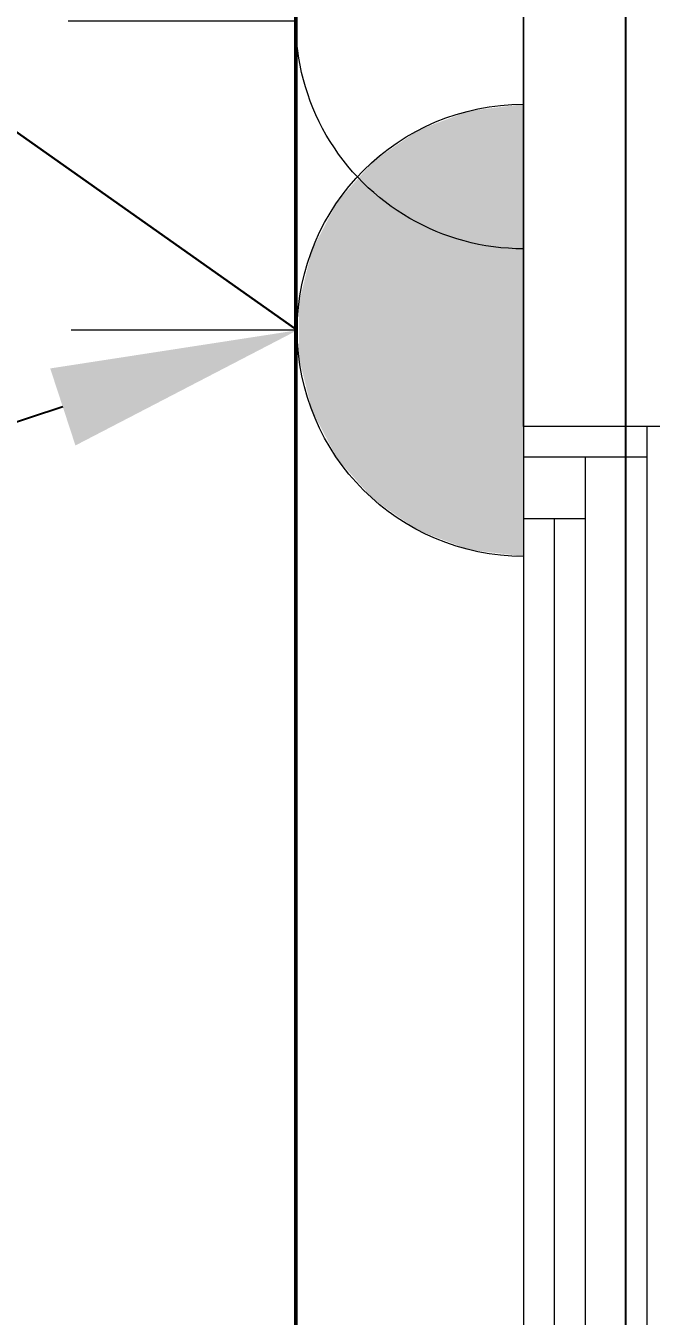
# Model space of a CAD drawing. Header units: metres. Extents: x 75097 to 220762, y -1557923 to -1361206.
# Drawn here: x 114527 to 115034, y -1446518 to -1445471 of the extents above; entities that cross this region are included whole.
import ezdxf
from ezdxf import colors
from ezdxf.entities.mleader import LeaderData, LeaderLine
from ezdxf.math import Vec2, Vec3

# ---------------------------------------------------------------- set-up
doc = ezdxf.new("R2010")
doc.units = ezdxf.units.M
doc.layers.get('0').update_dxf_attribs({"lineweight": 0})
for name, color, linetype, lineweight in [('A-100 - Copy$0$Aluminum', 8, 'Continuous', 0), ('A-100 - Copy$0$Walls', 8, 'Continuous', 0), ('E-LG', 245, 'Continuous', 30)]:
    doc.layers.add(name, color=color, linetype=linetype, lineweight=lineweight)
doc.layers.add('A-100 - Copy$0$axes', color=8, linetype='Continuous')
doc.layers.add('E-POWR', color=7, linetype='Continuous', lineweight=9, true_color=0x4e7e3e)
doc.styles.get("Standard").update_dxf_attribs({"font": 'GOTHIC.TTF'})

# ---------------------------------------------------------------- blocks, each defined once
blk = doc.blocks.new('NORMAL SOCKET')
at = {"layer": 'E-POWR'}
for p, q in [((0, 307.7), (0, 615.4)), ((-307.7, 0), (307.7, 0))]:
    blk.add_line(p, q, dxfattribs=at)
blk.add_ellipse((0, 0), major_axis=(32.8, 305.9), ratio=1, start_param=4.81904, end_param=7.960633, dxfattribs=at)
blk = doc.blocks.new('GI-041_dwg_UPS-E-SKT1-3902843-GI-041')
at = {"layer": 'E-POWR'}
blk.add_hatch(color=256, dxfattribs=at).paths.add_polyline_path([(-0.1987, -0.0005), (0.1987, -0.0005), (0.1929, 0.0471), (0.176, 0.0919), (0.1487, 0.1313), (0.1129, 0.1631), (0.0705, 0.1853), (0.024, 0.1968), (-0.024, 0.1968), (-0.0705, 0.1853), (-0.1129, 0.1631), (-0.1487, 0.1313), (-0.176, 0.0919), (-0.1929, 0.0471)], flags=0)
for p, q in [((0, 0.1983), (0, 0.397)), ((-0.1987, -0.0005), (0.1987, -0.0005)), ((-0.1473, -0.0005), (0.1473, -0.0005))]:
    blk.add_line(p, q, dxfattribs=at)
blk.add_arc((0, -0.0005), 0.1987, 360, 180, dxfattribs=at)
blk = doc.blocks.new('A-100 - Copy')
at = {"layer": 'A-100 - Copy$0$Aluminum'}
for p, q in [((114930.3, -1445796.4, 2.4), (114930.3, -1447596.4, 2.4)), ((115030.3, -1445796.4, 2.4), (115030.3, -1447596.4, 2.4)), ((115030.3, -1445821.4, 2.4), (114930.3, -1445821.4, 2.4)), ((114980.3, -1445821.4, 2.4), (114980.3, -1447571.4, 2.4)), ((114980.3, -1445871.4, 2.4), (114930.3, -1445871.4, 2.4)), ((114955.3, -1445871.4, 2.4), (114955.3, -1447521.4, 2.4))]:
    blk.add_line(p, q, dxfattribs=at)
at = {"layer": 'A-100 - Copy$0$axes'}
blk.add_line((115013.3, -1477297.4, 0), (115013.3, -1366771.9, 0), dxfattribs=at)
at = {"layer": 'A-100 - Copy$0$Walls'}
for p, q in [((114930.3, -1445796.4, 2.4), (114930.3, -1444747.7, 2.4)), ((115130.3, -1445796.4, 1.2), (114930.3, -1445796.4, 1.2))]:
    blk.add_line(p, q, dxfattribs=at)

msp = doc.modelspace()

# ---------------------------------------------------------------- linework, layer by layer
at = {"layer": 'E-LG', "color": 1, "elevation": 2.4}
msp.add_lwpolyline([(114746.9, -1445718.4), (114465.1, -1445519.4), (114465.1, -1443721.5), (114746.9, -1443626.4), (114468.8, -1443605.6), (106420.1, -1443605.6), (106420.1, -1441071.6), (106200.3, -1440914.3), (106022.5, -1441055.5), (101024.5, -1441055.5), (101024.5, -1441865.8), (100243.2, -1441753.2), (100440.7, -1441943.9), (100440.7, -1443167.3), (99161.2, -1443167.3), (98983.7, -1443194.6)], dxfattribs=at)
at = {"layer": 'E-POWR', "const_width": 3, "elevation": 2.4}
msp.add_lwpolyline([(114745.7, -1443931.7), (114743.4, -1444372.3), (114743.7, -1445035.9), (114745.7, -1445468.6), (114745.7, -1447035.4), (114745.7, -1447429.1), (109617.2, -1447429.1), (109617.2, -1446867), (109617.2, -1443730.4), (109095.7, -1443730.4), (109095.7, -1443391.9), (109617.1, -1443391.9), (109617.1, -1440200.1)], dxfattribs=at)

# ---------------------------------------------------------------- block references
at = {"xscale": -923.0399999999992, "yscale": 923.0399999999992, "zscale": 923.0399999999992, "rotation": 90}
msp.add_blockref('GI-041_dwg_UPS-E-SKT1-3902843-GI-041', (114929.9, -1445718.4, 2.4), dxfattribs=at)
at = {"layer": 'E-POWR', "color": 85, "xscale": -0.6, "yscale": 0.6, "zscale": 0.6, "rotation": 90}
msp.add_blockref('NORMAL SOCKET', (114930.3, -1445467.7, 2.4), dxfattribs=at)

# ---------------------------------------------------------------- next in the draw order: block references
msp.add_blockref('A-100 - Copy', (0, 0))

# ---------------------------------------------------------------- next in the draw order: leaders
at = {"layer": 'E-POWR'}
ml = msp.add_multileader_mtext('Standard', dxfattribs=at)
ml.set_content('#R1\\PTO UPP-04', color=256)
ml.set_leader_properties()
ml.build(insert=Vec2(0, 0))
ml.multileader.update_dxf_attribs({"text_right_attachment_type": 6, "dogleg_length": 200, "arrow_head_size": 200})
ctx = ml.context
ctx.base_point, ctx.char_height, ctx.arrow_head_size, ctx.landing_gap_size, ctx.plane_origin = Vec3(112994.7, -1445794.6), 150, 200, 0.09, Vec3(114276.2, -1447418.8)
ctx.right_attachment, ctx.text_align_type = 6, 2
notes = []
notes.append((ctx, [(1, (1, 1, 0), (114198.9, -1445897.7), (-1, 0), 200, [(0, [(114746.9, -1445718.4)], 0, [])])]))
ctx.mtext.insert, ctx.mtext.alignment, ctx.mtext.flow_direction = Vec3(113998.8, -1445717.7), 3, 5
for ctx, leaders in notes:
    for number, flags, end, landing, length, lines in leaders:
        leader = LeaderData()
        leader.index, (leader.has_last_leader_line, leader.has_dogleg_vector, leader.attachment_direction) = number, flags
        leader.last_leader_point, leader.dogleg_vector, leader.dogleg_length = Vec3(end), Vec3(landing), length
        for number, points, colour, breaks in lines:
            line = LeaderLine()
            line.index, line.vertices, line.color, line.breaks = number, Vec3.list(points), colors.encode_raw_color(colour), breaks
            leader.lines.append(line)
        ctx.leaders.append(leader)

doc.saveas('drawing.dxf')
